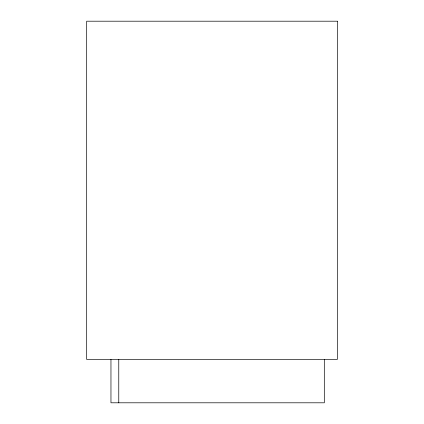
<?xml version="1.0" encoding="UTF-8"?>
<svg xmlns="http://www.w3.org/2000/svg" width="424" height="424" viewBox="0 0 424 424"><rect width="100%" height="100%" fill="white"/><g stroke="black" fill="none" stroke-linecap="round" stroke-linejoin="round"><path stroke-width="0.64" d="M324.312 359.435L324.312 402.8L110.961 402.8L110.961 359.435M118.768 359.435L118.768 402.8M337.319 21.2L86.682 21.2L86.682 359.435L337.319 359.435L337.319 21.2"/></g></svg>
